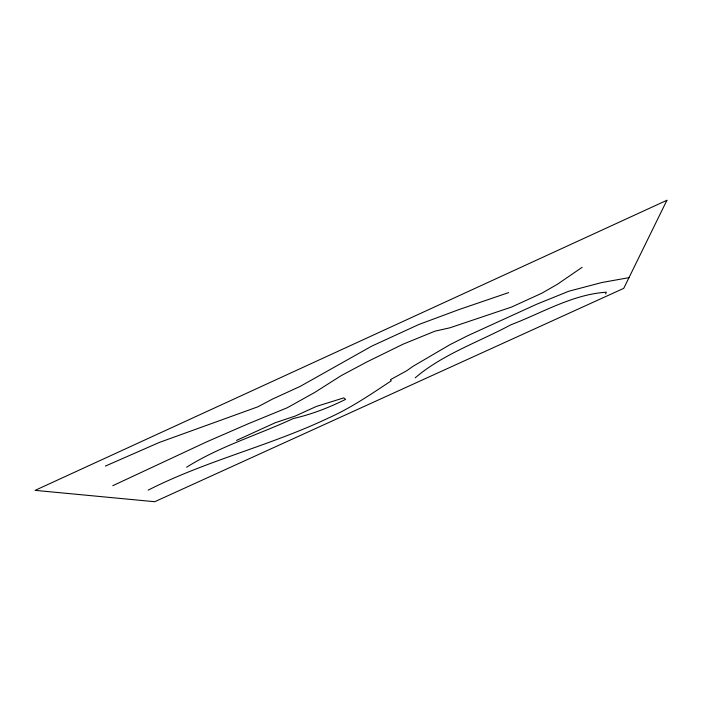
<?xml version="1.0" encoding="UTF-8"?>
<svg xmlns="http://www.w3.org/2000/svg" width="702" height="702" viewBox="0 0 702 702"><rect width="100%" height="100%" fill="white"/><g stroke="black" fill="none" stroke-linecap="round" stroke-linejoin="round"><path stroke-width="1.05" d="M605.607 293.91L606.335 292.207C572.472 294.384 542.111 312.943 510.924 324.763C478.896 341.997 443.085 353.992 415.172 377.851M582.133 267.33L557.291 284.336L541.733 293.26L511.591 307.037L449.938 327.799L435.082 331.125L403.255 344.103L367.111 361.811L341.339 375.552L314.601 392.515L287.311 407.73L248.49 423.657L206.713 441.839L112.776 485.705M186.627 467.207C220.024 446.253 257.845 434.968 293.339 418.524C311.512 414.399 328.905 407.66 345.568 399.385L343.804 397.876L316.233 406.476L295.252 416.058L275.219 422.744L236.539 440.4M148.14 490.145C205.914 460.758 269.55 445.928 327.983 418.234C350.544 408.266 370.779 394.366 391.26 380.826L390.444 379.685L406.835 370.682L413.066 366.286L450.228 344.515L467.988 335.582L536.609 304.264L568.804 291.225L601.965 282.494L628.983 277.659M105.397 466.067L159.222 442.488L257.888 406.8L272.569 399.043L300.166 386.407L371.612 346.2L418.734 324.543L459.099 309.529L508.687 292.594M666.9 200.289L623.745 288.346L154.756 501.711L35.1 490.365L666.9 200.289"/></g></svg>
